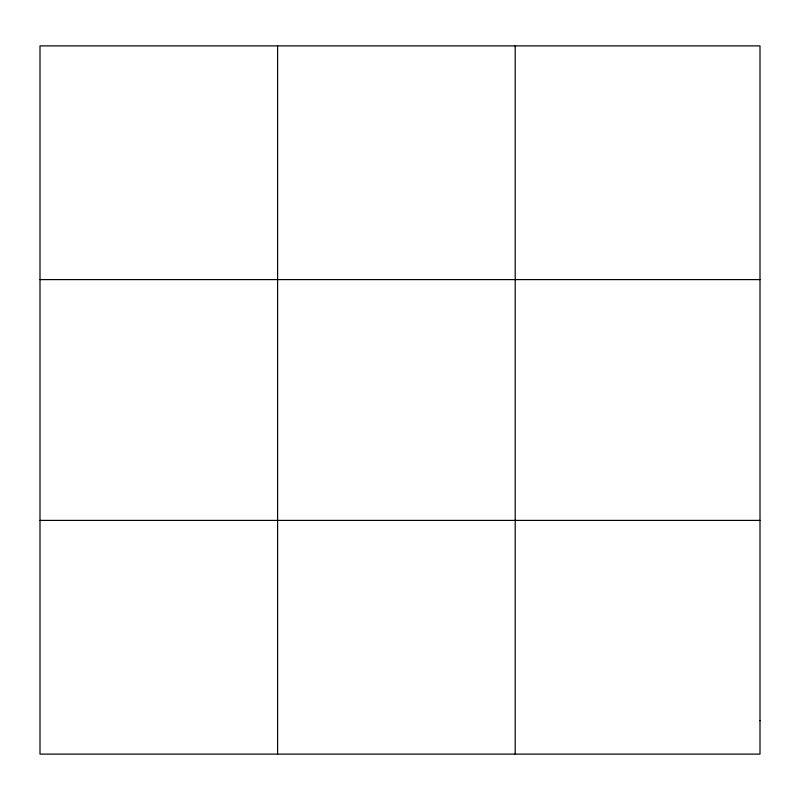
<?xml version="1.0" encoding="UTF-8"?>
<svg xmlns="http://www.w3.org/2000/svg" width="800" height="800" viewBox="0 0 800 800"><rect width="100%" height="100%" fill="white"/><g stroke="black" fill="none" stroke-linecap="round" stroke-linejoin="round"><path stroke-width="1.2" d="M277.6 754.11L277.6 45.89M515.2 754.11L515.2 45.89M40 279.6L760 279.6M40 520.4L760 520.4M760 720.73L760 754.11L40 754.11L40 45.89L760 45.89L760 720.73"/></g></svg>
